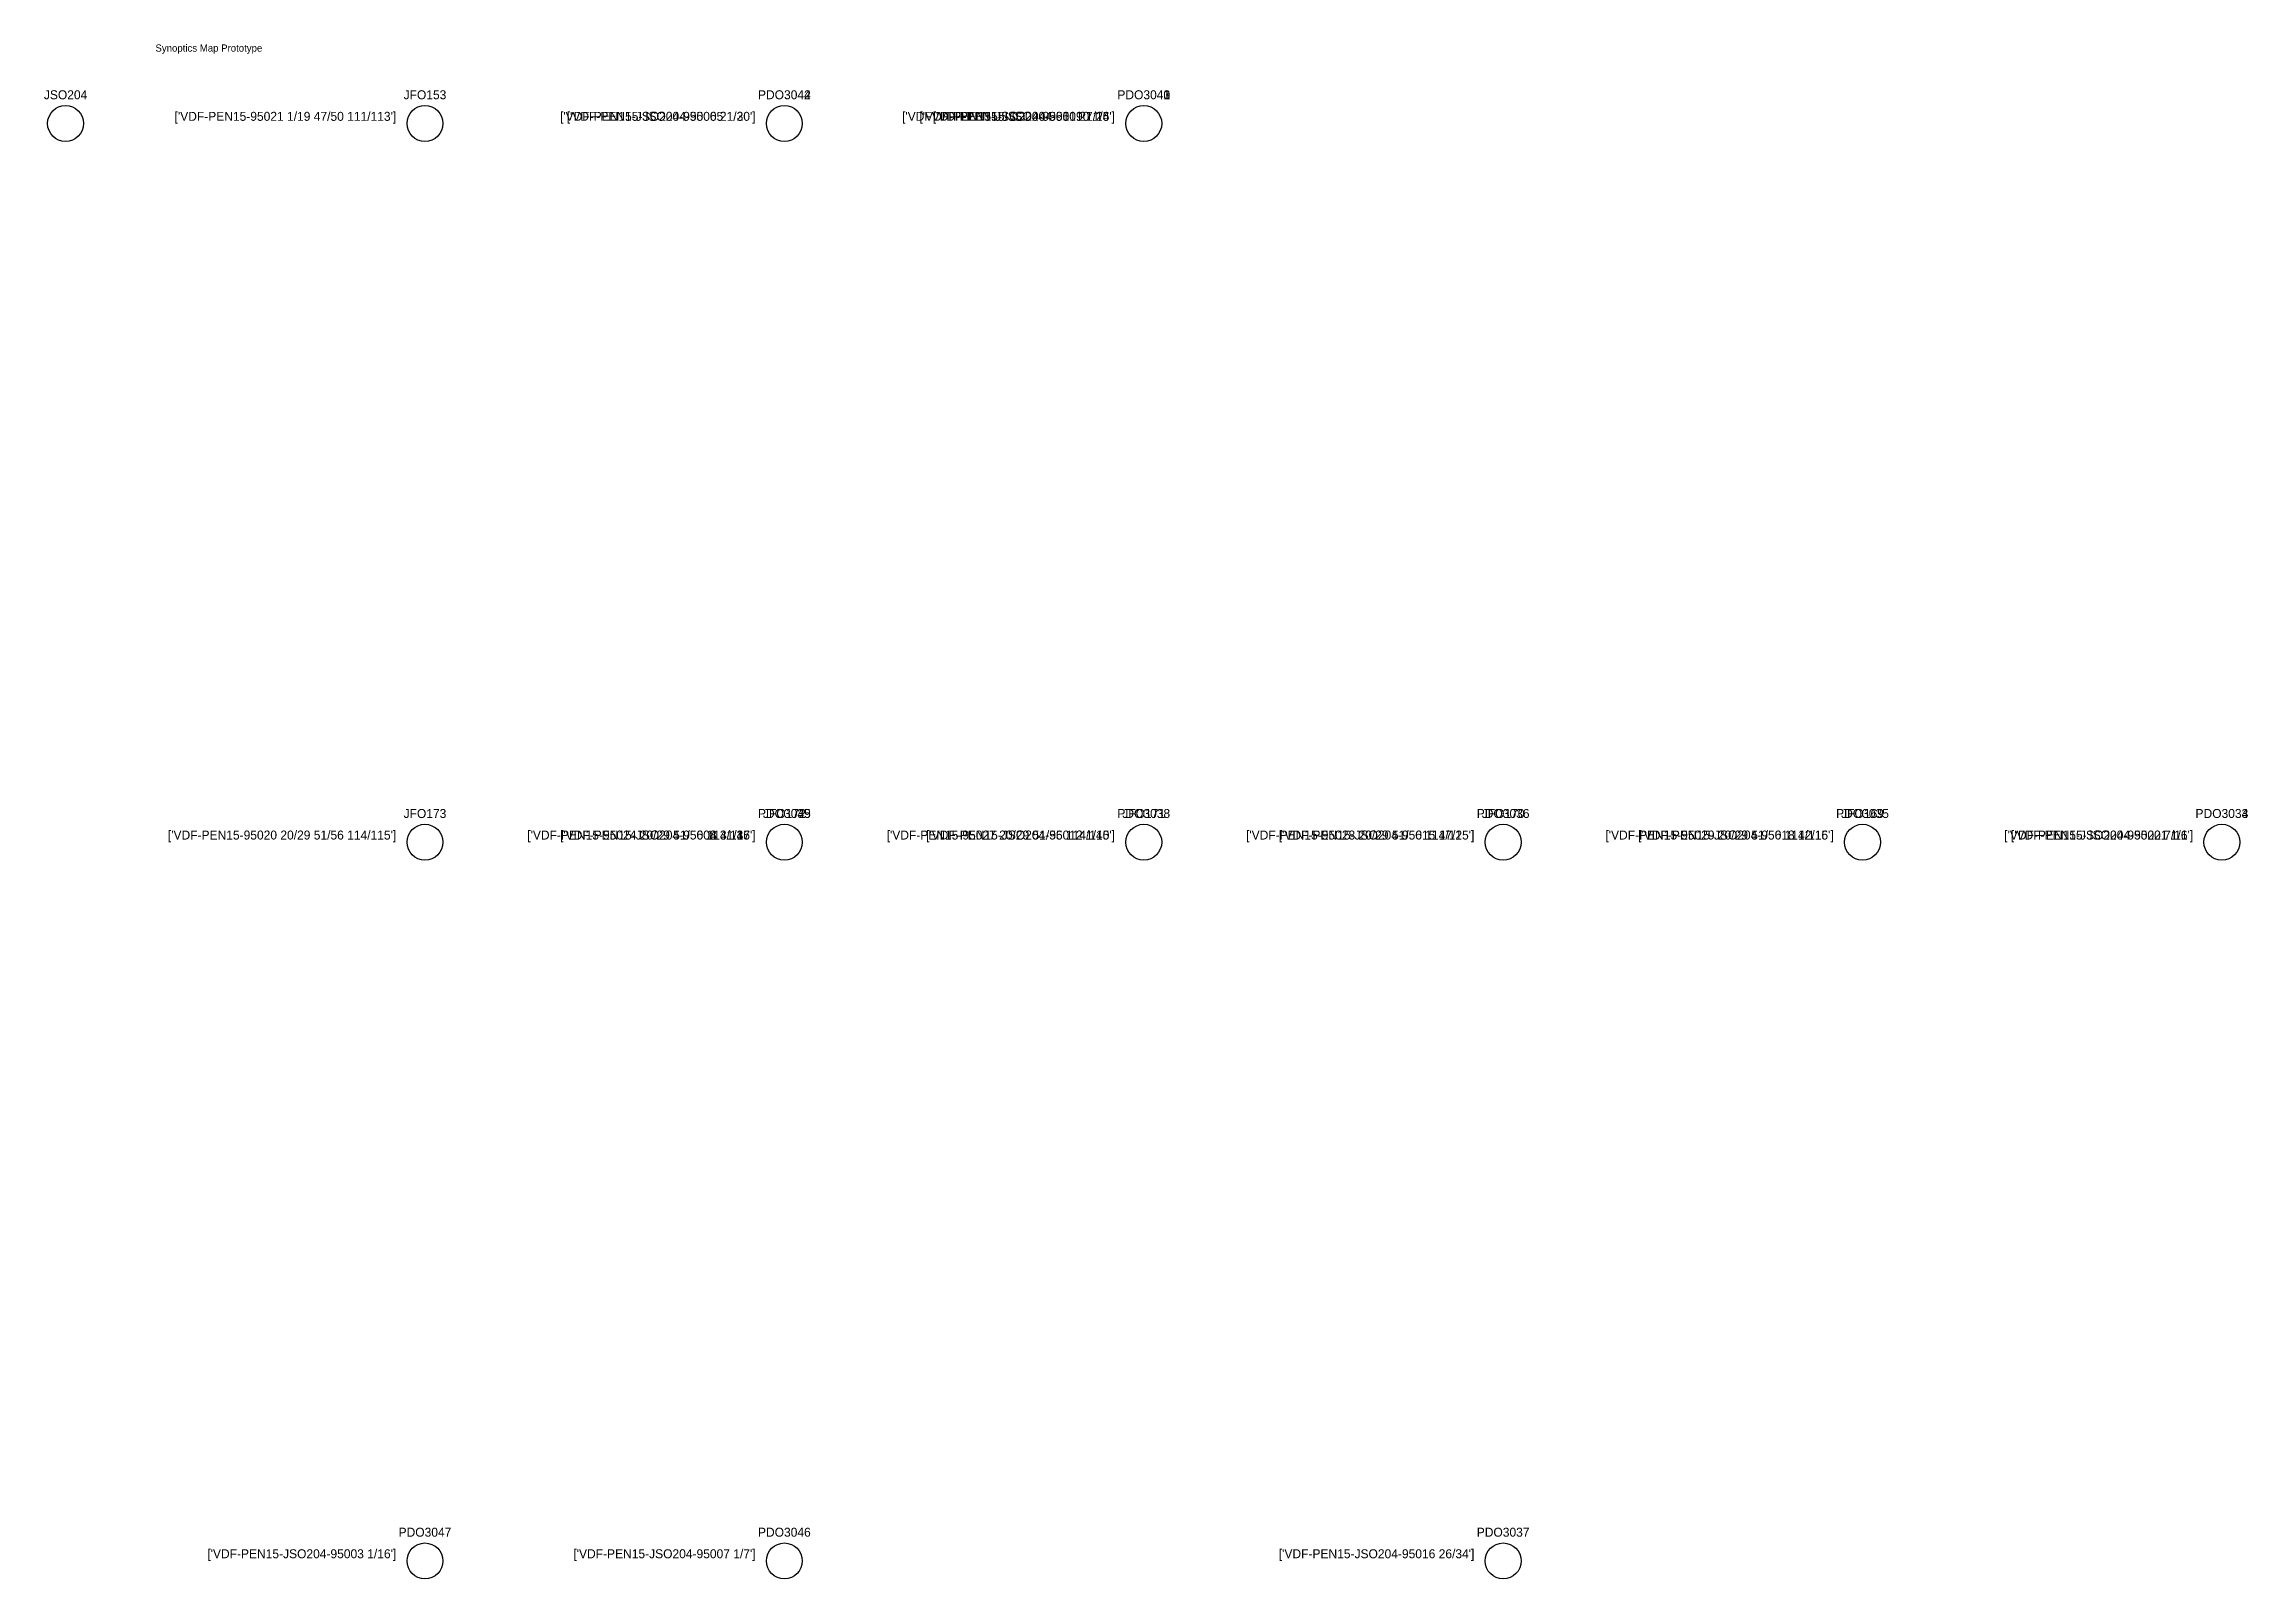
# Model space of a CAD drawing. Header units: metres. Extents: x -6 to 607, y -405 to 22.
import ezdxf
from ezdxf.enums import TextEntityAlignment as Align

# ---------------------------------------------------------------- set-up
doc = ezdxf.new("R2010")
doc.units = ezdxf.units.M
doc.layers.add('SINOP_JSFO', color=30, linetype='Continuous')
doc.layers.add('SINOP_PDO', color=4, linetype='Continuous')

# ---------------------------------------------------------------- blocks, each defined once
blk = doc.blocks.new('JSO')
at = {"layer": 'SINOP_JSFO'}
blk.add_circle((0, 0), 0.5, dxfattribs=at)
blk = doc.blocks.new('PDO')
at = {"layer": 'SINOP_PDO'}
blk.add_circle((0, 0), 0.5, dxfattribs=at)
blk = doc.blocks.new('JFO')
at = {"layer": 'SINOP_JSFO'}
blk.add_circle((0, 0), 0.5, dxfattribs=at)

msp = doc.modelspace()

# ---------------------------------------------------------------- block references
at = {"layer": 'SINOP_JSFO'}
ref = msp.add_blockref('JSO', (0, 0), dxfattribs=dict(at, xscale=10, yscale=10))
ref.add_attrib('TIPO', 'JSO204', dxfattribs={"height": 2.5}).set_placement((0, 8), align=Align.MIDDLE_CENTER)
ref = msp.add_blockref('JFO', (100, 0), dxfattribs=dict(at, xscale=10, yscale=10))
ref.add_attrib('TIPO', 'JFO153', dxfattribs={"height": 2.5}).set_placement((100, 8), align=Align.MIDDLE_CENTER)
ref.add_attrib('CABO', "['VDF-PEN15-95021 1/19 47/50 111/113']", dxfattribs={"height": 2.5}).set_placement((92, 0), align=Align.BOTTOM_RIGHT)
ref = msp.add_blockref('JFO', (100, -200), dxfattribs=dict(at, xscale=10, yscale=10))
ref.add_attrib('TIPO', 'JFO173', dxfattribs={"height": 2.5}).set_placement((100, -192), align=Align.MIDDLE_CENTER)
ref.add_attrib('CABO', "['VDF-PEN15-95020 20/29 51/56 114/115']", dxfattribs={"height": 2.5}).set_placement((92, -200), align=Align.BOTTOM_RIGHT)
ref = msp.add_blockref('JFO', (200, -200), dxfattribs=dict(at, xscale=10, yscale=10))
ref.add_attrib('TIPO', 'JFO172', dxfattribs={"height": 2.5}).set_placement((200, -192), align=Align.MIDDLE_CENTER)
ref.add_attrib('CABO', "['VDF-PEN15-95024 20/29 51/56 114/115']", dxfattribs={"height": 2.5}).set_placement((192, -200), align=Align.BOTTOM_RIGHT)
ref = msp.add_blockref('JFO', (300, -200), dxfattribs=dict(at, xscale=10, yscale=10))
ref.add_attrib('TIPO', 'JFO171', dxfattribs={"height": 2.5}).set_placement((300, -192), align=Align.MIDDLE_CENTER)
ref.add_attrib('CABO', "['VDF-PEN15-95027 20/29 51/56 114/115']", dxfattribs={"height": 2.5}).set_placement((292, -200), align=Align.BOTTOM_RIGHT)
ref = msp.add_blockref('JFO', (400, -200), dxfattribs=dict(at, xscale=10, yscale=10))
ref.add_attrib('TIPO', 'JFO170', dxfattribs={"height": 2.5}).set_placement((400, -192), align=Align.MIDDLE_CENTER)
ref.add_attrib('CABO', "['VDF-PEN15-95028 20/29 51/56 114/115']", dxfattribs={"height": 2.5}).set_placement((392, -200), align=Align.BOTTOM_RIGHT)
ref = msp.add_blockref('JFO', (500, -200), dxfattribs=dict(at, xscale=10, yscale=10))
ref.add_attrib('TIPO', 'JFO169', dxfattribs={"height": 2.5}).set_placement((500, -192), align=Align.MIDDLE_CENTER)
ref.add_attrib('CABO', "['VDF-PEN15-95029 20/29 51/56 114/115']", dxfattribs={"height": 2.5}).set_placement((492, -200), align=Align.BOTTOM_RIGHT)
at = {"layer": 'SINOP_PDO'}
ref = msp.add_blockref('PDO', (200, 0), dxfattribs=dict(at, xscale=10, yscale=10))
ref.add_attrib('TIPO', 'PDO3044', dxfattribs={"height": 2.5}).set_placement((200, 8), align=Align.MIDDLE_CENTER)
ref.add_attrib('CABO', "['VDF-PEN15-JSO204-95006 21/30']", dxfattribs={"height": 2.5}).set_placement((192, 0), align=Align.BOTTOM_RIGHT)
ref = msp.add_blockref('PDO', (200, 0), dxfattribs=dict(at, xscale=10, yscale=10))
ref.add_attrib('TIPO', 'PDO3042', dxfattribs={"height": 2.5}).set_placement((200, 8), align=Align.MIDDLE_CENTER)
ref.add_attrib('CABO', "['VDF-PEN15-JSO204-95005 1/20']", dxfattribs={"height": 2.5}).set_placement((192, 0), align=Align.BOTTOM_RIGHT)
ref = msp.add_blockref('PDO', (300, 0), dxfattribs=dict(at, xscale=10, yscale=10))
ref.add_attrib('TIPO', 'PDO3041', dxfattribs={"height": 2.5}).set_placement((300, 8), align=Align.MIDDLE_CENTER)
ref.add_attrib('CABO', "['VDFVDF-PEN15-JSO204-95009 7/14']", dxfattribs={"height": 2.5}).set_placement((292, 0), align=Align.BOTTOM_RIGHT)
ref = msp.add_blockref('PDO', (300, 0), dxfattribs=dict(at, xscale=10, yscale=10))
ref.add_attrib('TIPO', 'PDO3043', dxfattribs={"height": 2.5}).set_placement((300, 8), align=Align.MIDDLE_CENTER)
ref.add_attrib('CABO', "['VDF-PEN15-JSO204-95011 21/25']", dxfattribs={"height": 2.5}).set_placement((292, 0), align=Align.BOTTOM_RIGHT)
ref = msp.add_blockref('PDO', (300, 0), dxfattribs=dict(at, xscale=10, yscale=10))
ref.add_attrib('TIPO', 'PDO3040', dxfattribs={"height": 2.5}).set_placement((300, 8), align=Align.MIDDLE_CENTER)
ref.add_attrib('CABO', "['VDF-PEN15-JSO204-95010 1/6']", dxfattribs={"height": 2.5}).set_placement((292, 0), align=Align.BOTTOM_RIGHT)
ref = msp.add_blockref('PDO', (200, -200), dxfattribs=dict(at, xscale=10, yscale=10))
ref.add_attrib('TIPO', 'PDO3045', dxfattribs={"height": 2.5}).set_placement((200, -192), align=Align.MIDDLE_CENTER)
ref.add_attrib('CABO', "['VDF-PEN15-JSO204-95004 31/37']", dxfattribs={"height": 2.5}).set_placement((192, -200), align=Align.BOTTOM_RIGHT)
ref = msp.add_blockref('PDO', (200, -200), dxfattribs=dict(at, xscale=10, yscale=10))
ref.add_attrib('TIPO', 'PDO3039', dxfattribs={"height": 2.5}).set_placement((200, -192), align=Align.MIDDLE_CENTER)
ref.add_attrib('CABO', "['VDF-PEN15-JSO204-95008 41/46']", dxfattribs={"height": 2.5}).set_placement((192, -200), align=Align.BOTTOM_RIGHT)
ref = msp.add_blockref('PDO', (300, -200), dxfattribs=dict(at, xscale=10, yscale=10))
ref.add_attrib('TIPO', 'PDO3038', dxfattribs={"height": 2.5}).set_placement((300, -192), align=Align.MIDDLE_CENTER)
ref.add_attrib('CABO', "['VDF-PEN15-JSO204-95012 1/40']", dxfattribs={"height": 2.5}).set_placement((292, -200), align=Align.BOTTOM_RIGHT)
ref = msp.add_blockref('PDO', (400, -200), dxfattribs=dict(at, xscale=10, yscale=10))
ref.add_attrib('TIPO', 'PDO3036', dxfattribs={"height": 2.5}).set_placement((400, -192), align=Align.MIDDLE_CENTER)
ref.add_attrib('CABO', "['VDF-PEN15-JSO204-95015 17/25']", dxfattribs={"height": 2.5}).set_placement((392, -200), align=Align.BOTTOM_RIGHT)
ref = msp.add_blockref('PDO', (500, -200), dxfattribs=dict(at, xscale=10, yscale=10))
ref.add_attrib('TIPO', 'PDO3035', dxfattribs={"height": 2.5}).set_placement((500, -192), align=Align.MIDDLE_CENTER)
ref.add_attrib('CABO', "['VDF-PEN15-JSO204-95018 12/16']", dxfattribs={"height": 2.5}).set_placement((492, -200), align=Align.BOTTOM_RIGHT)
ref = msp.add_blockref('PDO', (600, -200), dxfattribs=dict(at, xscale=10, yscale=10))
ref.add_attrib('TIPO', 'PDO3034', dxfattribs={"height": 2.5}).set_placement((600, -192), align=Align.MIDDLE_CENTER)
ref.add_attrib('CABO', "['VDF-PEN15-JSO204-95020 7/11']", dxfattribs={"height": 2.5}).set_placement((592, -200), align=Align.BOTTOM_RIGHT)
ref = msp.add_blockref('PDO', (600, -200), dxfattribs=dict(at, xscale=10, yscale=10))
ref.add_attrib('TIPO', 'PDO3033', dxfattribs={"height": 2.5}).set_placement((600, -192), align=Align.MIDDLE_CENTER)
ref.add_attrib('CABO', "['VDF-PEN15-JSO204-95021 1/6']", dxfattribs={"height": 2.5}).set_placement((592, -200), align=Align.BOTTOM_RIGHT)
ref = msp.add_blockref('PDO', (100, -400), dxfattribs=dict(at, xscale=10, yscale=10))
ref.add_attrib('TIPO', 'PDO3047', dxfattribs={"height": 2.5}).set_placement((100, -392), align=Align.MIDDLE_CENTER)
ref.add_attrib('CABO', "['VDF-PEN15-JSO204-95003 1/16']", dxfattribs={"height": 2.5}).set_placement((92, -400), align=Align.BOTTOM_RIGHT)
ref = msp.add_blockref('PDO', (200, -400), dxfattribs=dict(at, xscale=10, yscale=10))
ref.add_attrib('TIPO', 'PDO3046', dxfattribs={"height": 2.5}).set_placement((200, -392), align=Align.MIDDLE_CENTER)
ref.add_attrib('CABO', "['VDF-PEN15-JSO204-95007 1/7']", dxfattribs={"height": 2.5}).set_placement((192, -400), align=Align.BOTTOM_RIGHT)
ref = msp.add_blockref('PDO', (400, -400), dxfattribs=dict(at, xscale=10, yscale=10))
ref.add_attrib('TIPO', 'PDO3037', dxfattribs={"height": 2.5}).set_placement((400, -392), align=Align.MIDDLE_CENTER)
ref.add_attrib('CABO', "['VDF-PEN15-JSO204-95016 26/34']", dxfattribs={"height": 2.5}).set_placement((392, -400), align=Align.BOTTOM_RIGHT)

# ---------------------------------------------------------------- texts
msp.add_text('Synoptics Map Prototype', height=2).set_placement((25, 20))

doc.saveas('drawing.dxf')
